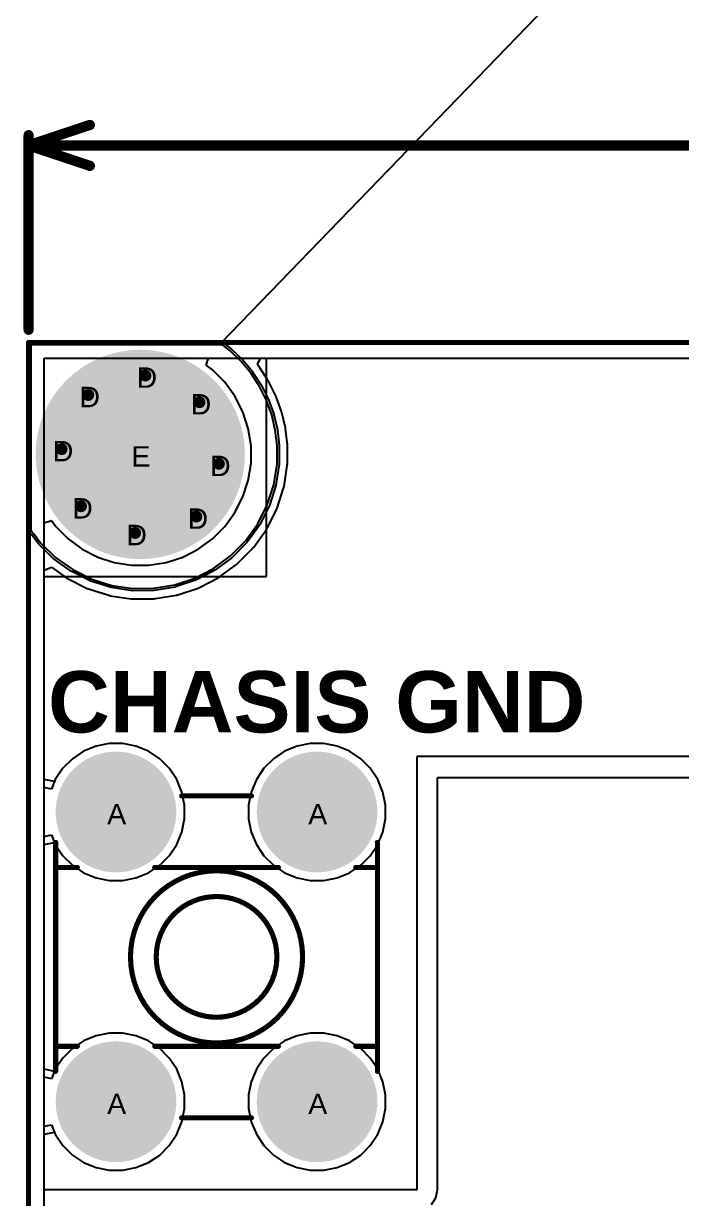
# Model space of a CAD drawing. Header units: inches. Extents: x 0 to 5032, y 0 to 5323.
# Drawn here: x -0.13 to 16.24, y 108.73 to 137.93 of the extents above; entities that cross this region are included whole.
import ezdxf

# ---------------------------------------------------------------- set-up
doc = ezdxf.new("R2010")
doc.units = ezdxf.units.IN
for name, color, linetype in [('Board Outline', 216, 'Continuous'), ('Bottom Layer', 5, 'Continuous'), ('Bottom Solder', 6, 'Continuous'), ('Drill Drawing', 1, 'Continuous'), ('Layer 1', 16, 'Continuous'), ('Layer 2', 76, 'Continuous'), ('Multi-Layer', 9, 'Continuous'), ('Pad Holes', 156, 'Continuous'), ('Top Layer', 1, 'Continuous'), ('Top Overlay', 2, 'Continuous'), ('Top Solder', 216, 'Continuous'), ('Via Holes', 16, 'Continuous')]:
    doc.layers.add(name, color=color, linetype=linetype)
doc.styles.add('Arial', font='', dxfattribs={"height": 0.2})
doc.styles.add('Arial_Bold', font='', dxfattribs={"height": 0.2})
doc.styles.get('Arial').set_extended_font_data('Arial')
doc.styles.get('Arial_Bold').set_extended_font_data('Arial', bold=True)

# ---------------------------------------------------------------- blocks, each defined once
blk = doc.blocks.new('T44001_427')
at = {"layer": 'Bottom Layer'}
h = blk.add_hatch(color=5, dxfattribs=at)
edge = h.paths.add_edge_path()
edge.add_arc((-2.5, 3.6), 1.45, 0, 360)
h = blk.add_hatch(color=5, dxfattribs=at)
edge = h.paths.add_edge_path()
edge.add_arc((2.5, 3.6), 1.45, 0, 360)
h = blk.add_hatch(color=5, dxfattribs=at)
edge = h.paths.add_edge_path()
edge.add_arc((-2.5, -3.6), 1.45, 0, 360)
h = blk.add_hatch(color=5, dxfattribs=at)
edge = h.paths.add_edge_path()
edge.add_arc((2.5, -3.6), 1.45, 0, 360)
at = {"layer": 'Bottom Solder'}
h = blk.add_hatch(color=6, dxfattribs=at)
edge = h.paths.add_edge_path()
edge.add_arc((-2.5, 3.6), 1.501, 0, 360)
h = blk.add_hatch(color=6, dxfattribs=at)
edge = h.paths.add_edge_path()
edge.add_arc((2.5, 3.6), 1.501, 0, 360)
h = blk.add_hatch(color=6, dxfattribs=at)
edge = h.paths.add_edge_path()
edge.add_arc((-2.5, -3.6), 1.501, 0, 360)
h = blk.add_hatch(color=6, dxfattribs=at)
edge = h.paths.add_edge_path()
edge.add_arc((2.5, -3.6), 1.501, 0, 360)
at = {"layer": 'Layer 1'}
h = blk.add_hatch(color=16, dxfattribs=at)
edge = h.paths.add_edge_path()
edge.add_arc((-2.5, 3.6), 1.45, 0, 360)
h = blk.add_hatch(color=16, dxfattribs=at)
edge = h.paths.add_edge_path()
edge.add_arc((2.5, 3.6), 1.45, 0, 360)
h = blk.add_hatch(color=16, dxfattribs=at)
edge = h.paths.add_edge_path()
edge.add_arc((-2.5, -3.6), 1.45, 0, 360)
h = blk.add_hatch(color=16, dxfattribs=at)
edge = h.paths.add_edge_path()
edge.add_arc((2.5, -3.6), 1.45, 0, 360)
at = {"layer": 'Layer 2'}
h = blk.add_hatch(color=76, dxfattribs=at)
edge = h.paths.add_edge_path()
edge.add_arc((-2.5, 3.6), 1.45, 0, 360)
h = blk.add_hatch(color=76, dxfattribs=at)
edge = h.paths.add_edge_path()
edge.add_arc((2.5, 3.6), 1.45, 0, 360)
h = blk.add_hatch(color=76, dxfattribs=at)
edge = h.paths.add_edge_path()
edge.add_arc((-2.5, -3.6), 1.45, 0, 360)
h = blk.add_hatch(color=76, dxfattribs=at)
edge = h.paths.add_edge_path()
edge.add_arc((2.5, -3.6), 1.45, 0, 360)
at = {"layer": 'Multi-Layer'}
h = blk.add_hatch(color=9, dxfattribs=at)
edge = h.paths.add_edge_path()
edge.add_arc((-2.5, 3.6), 1.45, 0, 360)
h = blk.add_hatch(color=9, dxfattribs=at)
edge = h.paths.add_edge_path()
edge.add_arc((2.5, 3.6), 1.45, 0, 360)
h = blk.add_hatch(color=9, dxfattribs=at)
edge = h.paths.add_edge_path()
edge.add_arc((-2.5, -3.6), 1.45, 0, 360)
h = blk.add_hatch(color=9, dxfattribs=at)
edge = h.paths.add_edge_path()
edge.add_arc((2.5, -3.6), 1.45, 0, 360)
at = {"layer": 'Pad Holes'}
h = blk.add_hatch(color=7, dxfattribs=at)
edge = h.paths.add_edge_path()
edge.add_arc((-2.5, 3.6), 0.95, 0, 360)
h = blk.add_hatch(color=7, dxfattribs=at)
edge = h.paths.add_edge_path()
edge.add_arc((2.5, 3.6), 0.95, 0, 360)
h = blk.add_hatch(color=7, dxfattribs=at)
edge = h.paths.add_edge_path()
edge.add_arc((-2.5, -3.6), 0.95, 0, 360)
h = blk.add_hatch(color=7, dxfattribs=at)
edge = h.paths.add_edge_path()
edge.add_arc((2.5, -3.6), 0.95, 0, 360)
at = {"layer": 'Top Layer'}
h = blk.add_hatch(color=1, dxfattribs=at)
edge = h.paths.add_edge_path()
edge.add_arc((-2.5, 3.6), 1.45, 0, 360)
h = blk.add_hatch(color=1, dxfattribs=at)
edge = h.paths.add_edge_path()
edge.add_arc((2.5, 3.6), 1.45, 0, 360)
h = blk.add_hatch(color=1, dxfattribs=at)
edge = h.paths.add_edge_path()
edge.add_arc((-2.5, -3.6), 1.45, 0, 360)
h = blk.add_hatch(color=1, dxfattribs=at)
edge = h.paths.add_edge_path()
edge.add_arc((2.5, -3.6), 1.45, 0, 360)
at = {"layer": 'Top Solder'}
h = blk.add_hatch(color=216, dxfattribs=at)
edge = h.paths.add_edge_path()
edge.add_arc((-2.5, 3.6), 1.501, 0, 360)
h = blk.add_hatch(color=216, dxfattribs=at)
edge = h.paths.add_edge_path()
edge.add_arc((2.5, 3.6), 1.501, 0, 360)
h = blk.add_hatch(color=216, dxfattribs=at)
edge = h.paths.add_edge_path()
edge.add_arc((-2.5, -3.6), 1.501, 0, 360)
h = blk.add_hatch(color=216, dxfattribs=at)
edge = h.paths.add_edge_path()
edge.add_arc((2.5, -3.6), 1.501, 0, 360)
at = {"layer": 'Top Overlay'}
for points in [[(-0.867, 4, 0.127, 0.127, 0), (0.867, 4, 0.127, 0.127, 0)], [(-4, -2.844, 0.127, 0.127, 0), (-4, 2.844, 0.127, 0.127, 0)], [(4, -2.844, 0.127, 0.127, 0), (4, 2.844, 0.127, 0.127, 0)], [(-4, 2.222, 0.127, 0.127, 0), (-3.461, 2.222, 0.127, 0.127, 0)], [(-1.539, 2.222, 0.127, 0.127, 0), (1.539, 2.222, 0.127, 0.127, 0)], [(3.461, 2.222, 0.127, 0.127, 0), (4, 2.222, 0.127, 0.127, 0)], [(-4, -2.223, 0.127, 0.127, 0), (-3.463, -2.223, 0.127, 0.127, 0)], [(-1.537, -2.223, 0.127, 0.127, 0), (1.537, -2.223, 0.127, 0.127, 0)], [(3.463, -2.223, 0.127, 0.127, 0), (4, -2.223, 0.127, 0.127, 0)], [(-0.867, -4, 0.127, 0.127, 0), (0.867, -4, 0.127, 0.127, 0)]]:
    blk.add_lwpolyline(points, format="xyseb", dxfattribs=at)
for points in [[(-0.899, 4, 0.0635, 0.0635, 1), (-0.835, 4, 0.0635, 0.0635, 1)], [(0.835, 4, 0.0635, 0.0635, 1), (0.899, 4, 0.0635, 0.0635, 1)], [(-4.032, 2.844, 0.0635, 0.0635, 1), (-3.968, 2.844, 0.0635, 0.0635, 1)], [(3.968, 2.844, 0.0635, 0.0635, 1), (4.032, 2.844, 0.0635, 0.0635, 1)], [(-4.032, 2.222, 0.0635, 0.0635, 1), (-3.968, 2.222, 0.0635, 0.0635, 1)], [(-3.492, 2.222, 0.0635, 0.0635, 1), (-3.429, 2.222, 0.0635, 0.0635, 1)], [(2.14, 0, 0.127, 0.127, 1), (-2.14, 0, 0.127, 0.127, 1)], [(-1.571, 2.222, 0.0635, 0.0635, 1), (-1.508, 2.222, 0.0635, 0.0635, 1)], [(1.508, 2.222, 0.0635, 0.0635, 1), (1.571, 2.222, 0.0635, 0.0635, 1)], [(3.429, 2.222, 0.0635, 0.0635, 1), (3.492, 2.222, 0.0635, 0.0635, 1)], [(3.968, 2.222, 0.0635, 0.0635, 1), (4.032, 2.222, 0.0635, 0.0635, 1)], [(1.5, 0, 0.127, 0.127, 1), (-1.5, 0, 0.127, 0.127, 1)], [(-2.172, 0, 0.0635, 0.0635, 1), (-2.108, 0, 0.0635, 0.0635, 1)], [(-1.532, 0, 0.0635, 0.0635, 1), (-1.468, 0, 0.0635, 0.0635, 1)], [(1.468, 0, 0.0635, 0.0635, 1), (1.532, 0, 0.0635, 0.0635, 1)], [(2.108, 0, 0.0635, 0.0635, 1), (2.172, 0, 0.0635, 0.0635, 1)], [(-4.032, -2.223, 0.0635, 0.0635, 1), (-3.968, -2.223, 0.0635, 0.0635, 1)], [(-3.495, -2.223, 0.0635, 0.0635, 1), (-3.431, -2.223, 0.0635, 0.0635, 1)], [(-1.569, -2.223, 0.0635, 0.0635, 1), (-1.505, -2.223, 0.0635, 0.0635, 1)], [(1.505, -2.223, 0.0635, 0.0635, 1), (1.569, -2.223, 0.0635, 0.0635, 1)], [(3.431, -2.223, 0.0635, 0.0635, 1), (3.495, -2.223, 0.0635, 0.0635, 1)], [(3.968, -2.223, 0.0635, 0.0635, 1), (4.032, -2.223, 0.0635, 0.0635, 1)], [(-4.032, -2.844, 0.0635, 0.0635, 1), (-3.968, -2.844, 0.0635, 0.0635, 1)], [(3.968, -2.844, 0.0635, 0.0635, 1), (4.032, -2.844, 0.0635, 0.0635, 1)], [(-0.899, -4, 0.0635, 0.0635, 1), (-0.835, -4, 0.0635, 0.0635, 1)], [(0.835, -4, 0.0635, 0.0635, 1), (0.899, -4, 0.0635, 0.0635, 1)]]:
    blk.add_lwpolyline(points, format="xyseb", close=True, dxfattribs=at)

msp = doc.modelspace()

# ---------------------------------------------------------------- hatches: boundary and pattern name
at = {"layer": 'Bottom Layer'}
h = msp.add_hatch(color=5, dxfattribs=at)
edge = h.paths.add_edge_path()
edge.add_arc((2.777, 127.22), 2.5, 0, 360)
h = msp.add_hatch(color=5, dxfattribs=at)
edge = h.paths.add_edge_path()
edge.add_arc((2.904, 129.18), 0.3, 0, 360)
h = msp.add_hatch(color=5, dxfattribs=at)
edge = h.paths.add_edge_path()
edge.add_arc((1.484, 128.697), 0.3, 0, 360)
h = msp.add_hatch(color=5, dxfattribs=at)
edge = h.paths.add_edge_path()
edge.add_arc((4.25, 128.518), 0.3, 0, 360)
h = msp.add_hatch(color=5, dxfattribs=at)
edge = h.paths.add_edge_path()
edge.add_arc((0.821, 127.352), 0.3, 0, 360)
h = msp.add_hatch(color=5, dxfattribs=at)
edge = h.paths.add_edge_path()
edge.add_arc((4.732, 126.986), 0.3, 0, 360)
h = msp.add_hatch(color=5, dxfattribs=at)
edge = h.paths.add_edge_path()
edge.add_arc((1.304, 125.931), 0.3, 0, 360)
h = msp.add_hatch(color=5, dxfattribs=at)
edge = h.paths.add_edge_path()
edge.add_arc((4.172, 125.676), 0.3, 0, 360)
h = msp.add_hatch(color=5, dxfattribs=at)
edge = h.paths.add_edge_path()
edge.add_arc((2.65, 125.269), 0.3, 0, 360)
at = {"layer": 'Bottom Solder'}
h = msp.add_hatch(color=6, dxfattribs=at)
edge = h.paths.add_edge_path()
edge.add_arc((2.777, 127.22), 2.602, 0, 360)
h = msp.add_hatch(color=6, dxfattribs=at)
edge = h.paths.add_edge_path()
edge.add_arc((2.904, 129.18), 0.402, 0, 360)
h = msp.add_hatch(color=6, dxfattribs=at)
edge = h.paths.add_edge_path()
edge.add_arc((1.484, 128.697), 0.402, 0, 360)
h = msp.add_hatch(color=6, dxfattribs=at)
edge = h.paths.add_edge_path()
edge.add_arc((4.25, 128.518), 0.402, 0, 360)
h = msp.add_hatch(color=6, dxfattribs=at)
edge = h.paths.add_edge_path()
edge.add_arc((0.821, 127.352), 0.402, 0, 360)
h = msp.add_hatch(color=6, dxfattribs=at)
edge = h.paths.add_edge_path()
edge.add_arc((4.732, 126.986), 0.402, 0, 360)
h = msp.add_hatch(color=6, dxfattribs=at)
edge = h.paths.add_edge_path()
edge.add_arc((1.304, 125.931), 0.402, 0, 360)
h = msp.add_hatch(color=6, dxfattribs=at)
edge = h.paths.add_edge_path()
edge.add_arc((4.172, 125.676), 0.402, 0, 360)
h = msp.add_hatch(color=6, dxfattribs=at)
edge = h.paths.add_edge_path()
edge.add_arc((2.65, 125.269), 0.402, 0, 360)
at = {"layer": 'Layer 1'}
h = msp.add_hatch(color=16, dxfattribs=at)
edge = h.paths.add_edge_path()
edge.add_arc((2.777, 127.22), 2.5, 0, 360)
h = msp.add_hatch(color=16, dxfattribs=at)
edge = h.paths.add_edge_path()
edge.add_arc((2.904, 129.18), 0.3, 0, 360)
h = msp.add_hatch(color=16, dxfattribs=at)
edge = h.paths.add_edge_path()
edge.add_arc((1.484, 128.697), 0.3, 0, 360)
h = msp.add_hatch(color=16, dxfattribs=at)
edge = h.paths.add_edge_path()
edge.add_arc((4.25, 128.518), 0.3, 0, 360)
h = msp.add_hatch(color=16, dxfattribs=at)
edge = h.paths.add_edge_path()
edge.add_arc((0.821, 127.352), 0.3, 0, 360)
h = msp.add_hatch(color=16, dxfattribs=at)
edge = h.paths.add_edge_path()
edge.add_arc((4.732, 126.986), 0.3, 0, 360)
h = msp.add_hatch(color=16, dxfattribs=at)
edge = h.paths.add_edge_path()
edge.add_arc((1.304, 125.931), 0.3, 0, 360)
h = msp.add_hatch(color=16, dxfattribs=at)
edge = h.paths.add_edge_path()
edge.add_arc((4.172, 125.676), 0.3, 0, 360)
h = msp.add_hatch(color=16, dxfattribs=at)
edge = h.paths.add_edge_path()
edge.add_arc((2.65, 125.269), 0.3, 0, 360)
at = {"layer": 'Layer 2'}
h = msp.add_hatch(color=76, dxfattribs=at)
edge = h.paths.add_edge_path()
edge.add_arc((2.777, 127.22), 2.5, 0, 360)
h = msp.add_hatch(color=76, dxfattribs=at)
edge = h.paths.add_edge_path()
edge.add_arc((2.904, 129.18), 0.3, 0, 360)
h = msp.add_hatch(color=76, dxfattribs=at)
edge = h.paths.add_edge_path()
edge.add_arc((1.484, 128.697), 0.3, 0, 360)
h = msp.add_hatch(color=76, dxfattribs=at)
edge = h.paths.add_edge_path()
edge.add_arc((4.25, 128.518), 0.3, 0, 360)
h = msp.add_hatch(color=76, dxfattribs=at)
edge = h.paths.add_edge_path()
edge.add_arc((0.821, 127.352), 0.3, 0, 360)
h = msp.add_hatch(color=76, dxfattribs=at)
edge = h.paths.add_edge_path()
edge.add_arc((4.732, 126.986), 0.3, 0, 360)
h = msp.add_hatch(color=76, dxfattribs=at)
edge = h.paths.add_edge_path()
edge.add_arc((1.304, 125.931), 0.3, 0, 360)
h = msp.add_hatch(color=76, dxfattribs=at)
edge = h.paths.add_edge_path()
edge.add_arc((4.172, 125.676), 0.3, 0, 360)
h = msp.add_hatch(color=76, dxfattribs=at)
edge = h.paths.add_edge_path()
edge.add_arc((2.65, 125.269), 0.3, 0, 360)
at = {"layer": 'Multi-Layer'}
h = msp.add_hatch(color=9, dxfattribs=at)
edge = h.paths.add_edge_path()
edge.add_arc((2.777, 127.22), 2.5, 0, 360)
at = {"layer": 'Pad Holes'}
h = msp.add_hatch(color=7, dxfattribs=at)
edge = h.paths.add_edge_path()
edge.add_arc((2.777, 127.22), 1.55, 0, 360)
at = {"layer": 'Top Layer'}
h = msp.add_hatch(color=1, dxfattribs=at)
edge = h.paths.add_edge_path()
edge.add_arc((2.777, 127.22), 2.5, 0, 360)
h = msp.add_hatch(color=1, dxfattribs=at)
edge = h.paths.add_edge_path()
edge.add_arc((2.904, 129.18), 0.3, 0, 360)
h = msp.add_hatch(color=1, dxfattribs=at)
edge = h.paths.add_edge_path()
edge.add_arc((1.484, 128.697), 0.3, 0, 360)
h = msp.add_hatch(color=1, dxfattribs=at)
edge = h.paths.add_edge_path()
edge.add_arc((4.25, 128.518), 0.3, 0, 360)
h = msp.add_hatch(color=1, dxfattribs=at)
edge = h.paths.add_edge_path()
edge.add_arc((0.821, 127.352), 0.3, 0, 360)
h = msp.add_hatch(color=1, dxfattribs=at)
edge = h.paths.add_edge_path()
edge.add_arc((4.732, 126.986), 0.3, 0, 360)
h = msp.add_hatch(color=1, dxfattribs=at)
edge = h.paths.add_edge_path()
edge.add_arc((1.304, 125.931), 0.3, 0, 360)
h = msp.add_hatch(color=1, dxfattribs=at)
edge = h.paths.add_edge_path()
edge.add_arc((4.172, 125.676), 0.3, 0, 360)
h = msp.add_hatch(color=1, dxfattribs=at)
edge = h.paths.add_edge_path()
edge.add_arc((2.65, 125.269), 0.3, 0, 360)
at = {"layer": 'Top Solder'}
h = msp.add_hatch(color=216, dxfattribs=at)
edge = h.paths.add_edge_path()
edge.add_arc((2.777, 127.22), 2.602, 0, 360)
h = msp.add_hatch(color=216, dxfattribs=at)
edge = h.paths.add_edge_path()
edge.add_arc((2.904, 129.18), 0.402, 0, 360)
h = msp.add_hatch(color=216, dxfattribs=at)
edge = h.paths.add_edge_path()
edge.add_arc((1.484, 128.697), 0.402, 0, 360)
h = msp.add_hatch(color=216, dxfattribs=at)
edge = h.paths.add_edge_path()
edge.add_arc((4.25, 128.518), 0.402, 0, 360)
h = msp.add_hatch(color=216, dxfattribs=at)
edge = h.paths.add_edge_path()
edge.add_arc((0.821, 127.352), 0.402, 0, 360)
h = msp.add_hatch(color=216, dxfattribs=at)
edge = h.paths.add_edge_path()
edge.add_arc((4.732, 126.986), 0.402, 0, 360)
h = msp.add_hatch(color=216, dxfattribs=at)
edge = h.paths.add_edge_path()
edge.add_arc((1.304, 125.931), 0.402, 0, 360)
h = msp.add_hatch(color=216, dxfattribs=at)
edge = h.paths.add_edge_path()
edge.add_arc((4.172, 125.676), 0.402, 0, 360)
h = msp.add_hatch(color=216, dxfattribs=at)
edge = h.paths.add_edge_path()
edge.add_arc((2.65, 125.269), 0.402, 0, 360)
at = {"layer": 'Via Holes'}
h = msp.add_hatch(color=7, dxfattribs=at)
edge = h.paths.add_edge_path()
edge.add_arc((2.904, 129.18), 0.15, 0, 360)
h = msp.add_hatch(color=7, dxfattribs=at)
edge = h.paths.add_edge_path()
edge.add_arc((1.484, 128.697), 0.15, 0, 360)
h = msp.add_hatch(color=7, dxfattribs=at)
edge = h.paths.add_edge_path()
edge.add_arc((4.25, 128.518), 0.15, 0, 360)
h = msp.add_hatch(color=7, dxfattribs=at)
edge = h.paths.add_edge_path()
edge.add_arc((0.821, 127.352), 0.15, 0, 360)
h = msp.add_hatch(color=7, dxfattribs=at)
edge = h.paths.add_edge_path()
edge.add_arc((4.732, 126.986), 0.15, 0, 360)
h = msp.add_hatch(color=7, dxfattribs=at)
edge = h.paths.add_edge_path()
edge.add_arc((1.304, 125.931), 0.15, 0, 360)
h = msp.add_hatch(color=7, dxfattribs=at)
edge = h.paths.add_edge_path()
edge.add_arc((4.172, 125.676), 0.15, 0, 360)
h = msp.add_hatch(color=7, dxfattribs=at)
edge = h.paths.add_edge_path()
edge.add_arc((2.65, 125.269), 0.15, 0, 360)

# ---------------------------------------------------------------- linework, layer by layer
at = {"layer": 'Board Outline'}
for points in [[(0, 134.899, 0.254, 0.254, 0), (1.524, 135.407, 0.254, 0.254, 0)], [(0, 130.318, 0.254, 0.254, 0), (0, 135.153, 0.254, 0.254, 0)], [(0, 134.899, 0.254, 0.254, 0), (1.524, 134.391, 0.254, 0.254, 0)], [(0, 134.899, 0.254, 0.254, 0), (91.57, 134.899, 0.254, 0.254, 0)], [(0, 130, 0.127, 0.127, 0), (200, 130, 0.127, 0.127, 0)], [(0, 0, 0.127, 0.127, 0), (0, 130, 0.127, 0.127, 0)]]:
    msp.add_lwpolyline(points, format="xyseb", dxfattribs=at)
for points in [[(1.461, 135.407, 0.127, 0.127, 1), (1.588, 135.407, 0.127, 0.127, 1)], [(-0.063, 135.153, 0.127, 0.127, 1), (0.064, 135.153, 0.127, 0.127, 1)], [(-0.063, 134.899, 0.127, 0.127, 1), (0.064, 134.899, 0.127, 0.127, 1)], [(-0.063, 134.899, 0.127, 0.127, 1), (0.064, 134.899, 0.127, 0.127, 1)], [(-0.063, 134.899, 0.127, 0.127, 1), (0.064, 134.899, 0.127, 0.127, 1)], [(1.461, 134.391, 0.127, 0.127, 1), (1.588, 134.391, 0.127, 0.127, 1)], [(-0.063, 130.318, 0.127, 0.127, 1), (0.064, 130.318, 0.127, 0.127, 1)], [(-0.032, 130, 0.0635, 0.0635, 1), (0.032, 130, 0.0635, 0.0635, 1)], [(-0.032, 130, 0.0635, 0.0635, 1), (0.032, 130, 0.0635, 0.0635, 1)]]:
    msp.add_lwpolyline(points, format="xyseb", close=True, dxfattribs=at)
at = {"layer": 'Bottom Layer'}
for p, q in [((4.416, 129.434), (4.474, 129.612)), ((4.571, 129.321), (4.416, 129.434)), ((4.474, 129.612), (122.778, 129.612)), ((4.878, 129.014), (4.571, 129.321)), ((5.132, 128.664), (4.878, 129.014)), ((5.329, 128.278), (5.132, 128.664)), ((5.463, 127.865), (5.329, 128.278)), ((5.531, 127.437), (5.463, 127.865)), ((5.531, 127.004), (5.531, 127.437)), ((5.463, 126.575), (5.531, 127.004)), ((5.329, 126.163), (5.463, 126.575)), ((5.132, 125.777), (5.329, 126.163)), ((0.388, 125.52), (0.566, 125.578)), ((0.566, 125.578), (0.676, 125.426)), ((4.878, 125.426), (5.132, 125.777)), ((0.388, 118.941), (0.388, 125.52)), ((0.676, 125.426), (0.983, 125.12)), ((4.571, 125.12), (4.878, 125.426)), ((0.983, 125.12), (1.334, 124.865)), ((4.22, 124.865), (4.571, 125.12)), ((1.334, 124.865), (1.72, 124.668)), ((3.834, 124.668), (4.22, 124.865)), ((1.72, 124.668), (2.132, 124.534)), ((2.132, 124.534), (2.56, 124.466)), ((2.56, 124.466), (2.994, 124.466)), ((2.994, 124.466), (3.422, 124.534)), ((3.422, 124.534), (3.834, 124.668)), ((2.006, 120.038), (1.677, 119.973)), ((2.342, 120.038), (2.006, 120.038)), ((2.671, 119.973), (2.342, 120.038)), ((7.006, 120.038), (6.677, 119.973)), ((7.342, 120.038), (7.006, 120.038)), ((7.671, 119.973), (7.342, 120.038)), ((1.367, 119.844), (1.088, 119.658)), ((1.677, 119.973), (1.367, 119.844)), ((2.981, 119.844), (2.671, 119.973)), ((3.26, 119.658), (2.981, 119.844)), ((6.367, 119.844), (6.088, 119.658)), ((6.677, 119.973), (6.367, 119.844)), ((7.981, 119.844), (7.671, 119.973)), ((8.26, 119.658), (7.981, 119.844)), ((1.088, 119.658), (0.85, 119.42)), ((3.498, 119.42), (3.26, 119.658)), ((6.088, 119.658), (5.85, 119.42)), ((8.498, 119.42), (8.26, 119.658)), ((0.664, 119.141), (0.566, 118.905)), ((0.85, 119.42), (0.664, 119.141)), ((3.684, 119.141), (3.498, 119.42)), ((3.813, 118.831), (3.684, 119.141)), ((5.664, 119.141), (5.536, 118.831)), ((5.85, 119.42), (5.664, 119.141)), ((8.684, 119.141), (8.498, 119.42)), ((8.813, 118.831), (8.684, 119.141)), ((0.566, 118.905), (0.388, 118.941)), ((3.878, 118.502), (3.813, 118.831)), ((5.536, 118.831), (5.47, 118.502)), ((8.878, 118.502), (8.813, 118.831)), ((3.878, 118.166), (3.878, 118.502)), ((5.47, 118.502), (5.47, 118.166)), ((8.878, 118.166), (8.878, 118.502)), ((3.813, 117.837), (3.878, 118.166)), ((5.47, 118.166), (5.536, 117.837)), ((8.813, 117.837), (8.878, 118.166)), ((0.388, 117.727), (0.566, 117.763)), ((0.388, 111.741), (0.388, 117.727)), ((0.566, 117.763), (0.664, 117.527)), ((3.684, 117.527), (3.813, 117.837)), ((5.536, 117.837), (5.664, 117.527)), ((8.684, 117.527), (8.813, 117.837)), ((0.664, 117.527), (0.85, 117.248)), ((3.498, 117.248), (3.684, 117.527)), ((5.664, 117.527), (5.85, 117.248)), ((8.498, 117.248), (8.684, 117.527)), ((0.85, 117.248), (1.088, 117.01)), ((3.26, 117.01), (3.498, 117.248)), ((5.85, 117.248), (6.088, 117.01)), ((8.26, 117.01), (8.498, 117.248)), ((1.088, 117.01), (1.367, 116.824)), ((1.367, 116.824), (1.677, 116.696)), ((2.671, 116.696), (2.981, 116.824)), ((2.981, 116.824), (3.26, 117.01)), ((6.088, 117.01), (6.367, 116.824)), ((6.367, 116.824), (6.677, 116.696)), ((7.671, 116.696), (7.981, 116.824)), ((7.981, 116.824), (8.26, 117.01)), ((1.677, 116.696), (2.006, 116.63)), ((2.006, 116.63), (2.342, 116.63)), ((2.342, 116.63), (2.671, 116.696)), ((6.677, 116.696), (7.006, 116.63)), ((7.006, 116.63), (7.342, 116.63)), ((7.342, 116.63), (7.671, 116.696)), ((1.677, 112.773), (1.367, 112.644)), ((2.006, 112.838), (1.677, 112.773)), ((2.342, 112.838), (2.006, 112.838)), ((2.671, 112.773), (2.342, 112.838)), ((2.981, 112.644), (2.671, 112.773)), ((6.677, 112.773), (6.367, 112.644)), ((7.006, 112.838), (6.677, 112.773)), ((7.342, 112.838), (7.006, 112.838)), ((7.671, 112.773), (7.342, 112.838)), ((7.981, 112.644), (7.671, 112.773)), ((1.088, 112.458), (0.85, 112.22)), ((1.367, 112.644), (1.088, 112.458)), ((3.26, 112.458), (2.981, 112.644)), ((3.498, 112.22), (3.26, 112.458)), ((6.088, 112.458), (5.85, 112.22)), ((6.367, 112.644), (6.088, 112.458)), ((8.26, 112.458), (7.981, 112.644)), ((8.498, 112.22), (8.26, 112.458)), ((0.85, 112.22), (0.664, 111.941)), ((3.684, 111.941), (3.498, 112.22)), ((5.85, 112.22), (5.664, 111.941)), ((8.684, 111.941), (8.498, 112.22)), ((0.664, 111.941), (0.566, 111.705)), ((3.813, 111.631), (3.684, 111.941)), ((5.664, 111.941), (5.536, 111.631)), ((8.813, 111.631), (8.684, 111.941)), ((0.566, 111.705), (0.388, 111.741)), ((3.878, 111.302), (3.813, 111.631)), ((5.536, 111.631), (5.47, 111.302)), ((8.878, 111.302), (8.813, 111.631)), ((3.878, 110.966), (3.878, 111.302)), ((5.47, 111.302), (5.47, 110.966)), ((8.878, 110.966), (8.878, 111.302)), ((3.813, 110.637), (3.878, 110.966)), ((5.47, 110.966), (5.536, 110.637)), ((8.813, 110.637), (8.878, 110.966)), ((0.388, 110.527), (0.566, 110.563)), ((0.388, 83.218), (0.388, 110.527)), ((0.566, 110.563), (0.664, 110.327)), ((3.684, 110.327), (3.813, 110.637)), ((5.536, 110.637), (5.664, 110.327)), ((8.684, 110.327), (8.813, 110.637)), ((0.664, 110.327), (0.85, 110.048)), ((3.498, 110.048), (3.684, 110.327)), ((5.664, 110.327), (5.85, 110.048)), ((8.498, 110.048), (8.684, 110.327)), ((0.85, 110.048), (1.088, 109.81)), ((1.088, 109.81), (1.367, 109.624)), ((2.981, 109.624), (3.26, 109.81)), ((3.26, 109.81), (3.498, 110.048)), ((5.85, 110.048), (6.088, 109.81)), ((6.088, 109.81), (6.367, 109.624)), ((7.981, 109.624), (8.26, 109.81)), ((8.26, 109.81), (8.498, 110.048)), ((1.367, 109.624), (1.677, 109.496)), ((1.677, 109.496), (2.006, 109.43)), ((2.342, 109.43), (2.671, 109.496)), ((2.671, 109.496), (2.981, 109.624)), ((6.367, 109.624), (6.677, 109.496)), ((6.677, 109.496), (7.006, 109.43)), ((7.342, 109.43), (7.671, 109.496)), ((7.671, 109.496), (7.981, 109.624)), ((2.006, 109.43), (2.342, 109.43)), ((7.006, 109.43), (7.342, 109.43))]:
    msp.add_line(p, q, dxfattribs=at)
at = {"layer": 'Layer 1'}
for p, q in [((0.388, 108.943), (0.388, 129.612)), ((0.388, 129.612), (199.612, 129.612)), ((80.273, 119.713), (9.652, 119.713)), ((9.652, 119.713), (9.652, 108.943)), ((10.17, 108.943), (10.17, 119.195)), ((10.17, 119.195), (80.273, 119.195)), ((9.652, 108.943), (0.388, 108.943)), ((10.131, 108.745), (10.17, 108.943)), ((10.018, 108.577), (10.131, 108.745))]:
    msp.add_line(p, q, dxfattribs=at)
at = {"layer": 'Layer 2'}
for p, q in [((5.913, 124.192), (5.913, 129.612)), ((5.913, 129.612), (122.778, 129.612)), ((0.388, 119.14), (0.388, 124.19)), ((0.388, 124.19), (5.912, 124.19)), ((5.912, 124.19), (5.913, 124.192)), ((2.006, 120.038), (1.677, 119.973)), ((2.342, 120.038), (2.006, 120.038)), ((2.671, 119.973), (2.342, 120.038)), ((7.006, 120.038), (6.677, 119.973)), ((7.342, 120.038), (7.006, 120.038)), ((7.671, 119.973), (7.342, 120.038)), ((1.367, 119.844), (1.088, 119.658)), ((1.677, 119.973), (1.367, 119.844)), ((2.981, 119.844), (2.671, 119.973)), ((3.26, 119.658), (2.981, 119.844)), ((6.367, 119.844), (6.088, 119.658)), ((6.677, 119.973), (6.367, 119.844)), ((7.981, 119.844), (7.671, 119.973)), ((8.26, 119.658), (7.981, 119.844)), ((1.088, 119.658), (0.85, 119.42)), ((3.498, 119.42), (3.26, 119.658)), ((6.088, 119.658), (5.85, 119.42)), ((8.498, 119.42), (8.26, 119.658)), ((0.642, 119.089), (0.388, 119.14)), ((0.664, 119.141), (0.642, 119.089)), ((0.85, 119.42), (0.664, 119.141)), ((3.684, 119.141), (3.498, 119.42)), ((3.813, 118.831), (3.684, 119.141)), ((5.664, 119.141), (5.536, 118.831)), ((5.85, 119.42), (5.664, 119.141)), ((8.684, 119.141), (8.498, 119.42)), ((8.813, 118.831), (8.684, 119.141)), ((3.878, 118.502), (3.813, 118.831)), ((5.536, 118.831), (5.47, 118.502)), ((8.878, 118.502), (8.813, 118.831)), ((3.878, 118.166), (3.878, 118.502)), ((5.47, 118.502), (5.47, 118.166)), ((8.878, 118.166), (8.878, 118.502)), ((3.813, 117.837), (3.878, 118.166)), ((5.47, 118.166), (5.536, 117.837)), ((8.813, 117.837), (8.878, 118.166)), ((3.684, 117.527), (3.813, 117.837)), ((5.536, 117.837), (5.664, 117.527)), ((8.684, 117.527), (8.813, 117.837)), ((0.388, 117.528), (0.642, 117.579)), ((0.388, 111.94), (0.388, 117.528)), ((0.642, 117.579), (0.664, 117.527)), ((0.664, 117.527), (0.85, 117.248)), ((3.498, 117.248), (3.684, 117.527)), ((5.664, 117.527), (5.85, 117.248)), ((8.498, 117.248), (8.684, 117.527)), ((0.85, 117.248), (1.088, 117.01)), ((3.26, 117.01), (3.498, 117.248)), ((5.85, 117.248), (6.088, 117.01)), ((8.26, 117.01), (8.498, 117.248)), ((1.088, 117.01), (1.367, 116.824)), ((1.367, 116.824), (1.677, 116.696)), ((2.671, 116.696), (2.981, 116.824)), ((2.981, 116.824), (3.26, 117.01)), ((6.088, 117.01), (6.367, 116.824)), ((6.367, 116.824), (6.677, 116.696)), ((7.671, 116.696), (7.981, 116.824)), ((7.981, 116.824), (8.26, 117.01)), ((1.677, 116.696), (2.006, 116.63)), ((2.006, 116.63), (2.342, 116.63)), ((2.342, 116.63), (2.671, 116.696)), ((6.677, 116.696), (7.006, 116.63)), ((7.006, 116.63), (7.342, 116.63)), ((7.342, 116.63), (7.671, 116.696)), ((1.677, 112.773), (1.367, 112.644)), ((2.006, 112.838), (1.677, 112.773)), ((2.342, 112.838), (2.006, 112.838)), ((2.671, 112.773), (2.342, 112.838)), ((2.981, 112.644), (2.671, 112.773)), ((6.677, 112.773), (6.367, 112.644)), ((7.006, 112.838), (6.677, 112.773)), ((7.342, 112.838), (7.006, 112.838)), ((7.671, 112.773), (7.342, 112.838)), ((7.981, 112.644), (7.671, 112.773)), ((1.088, 112.458), (0.85, 112.22)), ((1.367, 112.644), (1.088, 112.458)), ((3.26, 112.458), (2.981, 112.644)), ((3.498, 112.22), (3.26, 112.458)), ((6.088, 112.458), (5.85, 112.22)), ((6.367, 112.644), (6.088, 112.458)), ((8.26, 112.458), (7.981, 112.644)), ((8.498, 112.22), (8.26, 112.458)), ((0.85, 112.22), (0.664, 111.941)), ((3.684, 111.941), (3.498, 112.22)), ((5.85, 112.22), (5.664, 111.941)), ((8.684, 111.941), (8.498, 112.22)), ((0.642, 111.889), (0.388, 111.94)), ((0.664, 111.941), (0.642, 111.889)), ((3.813, 111.631), (3.684, 111.941)), ((5.664, 111.941), (5.536, 111.631)), ((8.813, 111.631), (8.684, 111.941)), ((3.878, 111.302), (3.813, 111.631)), ((5.536, 111.631), (5.47, 111.302)), ((8.878, 111.302), (8.813, 111.631)), ((3.878, 110.966), (3.878, 111.302)), ((5.47, 111.302), (5.47, 110.966)), ((8.878, 110.966), (8.878, 111.302)), ((3.813, 110.637), (3.878, 110.966)), ((5.47, 110.966), (5.536, 110.637)), ((8.813, 110.637), (8.878, 110.966)), ((0.388, 110.328), (0.642, 110.379)), ((0.642, 110.379), (0.664, 110.327)), ((3.684, 110.327), (3.813, 110.637)), ((5.536, 110.637), (5.664, 110.327)), ((8.684, 110.327), (8.813, 110.637)), ((0.388, 108.11), (0.388, 110.328)), ((0.664, 110.327), (0.85, 110.048)), ((3.498, 110.048), (3.684, 110.327)), ((5.664, 110.327), (5.85, 110.048)), ((8.498, 110.048), (8.684, 110.327)), ((0.85, 110.048), (1.088, 109.81)), ((1.088, 109.81), (1.367, 109.624)), ((2.981, 109.624), (3.26, 109.81)), ((3.26, 109.81), (3.498, 110.048)), ((5.85, 110.048), (6.088, 109.81)), ((6.088, 109.81), (6.367, 109.624)), ((7.981, 109.624), (8.26, 109.81)), ((8.26, 109.81), (8.498, 110.048)), ((1.367, 109.624), (1.677, 109.496)), ((1.677, 109.496), (2.006, 109.43)), ((2.342, 109.43), (2.671, 109.496)), ((2.671, 109.496), (2.981, 109.624)), ((6.367, 109.624), (6.677, 109.496)), ((6.677, 109.496), (7.006, 109.43)), ((7.342, 109.43), (7.671, 109.496)), ((7.671, 109.496), (7.981, 109.624)), ((2.006, 109.43), (2.342, 109.43)), ((7.006, 109.43), (7.342, 109.43))]:
    msp.add_line(p, q, dxfattribs=at)
at = {"layer": 'Top Layer'}
for p, q in [((0.055, 129.943), (0.055, 128.677)), ((4.776, 129.943), (0.055, 129.943)), ((4.787, 129.943), (4.776, 129.943)), ((4.776, 129.943), (4.776, 129.943)), ((4.807, 129.939), (4.787, 129.943)), ((4.827, 129.933), (4.807, 129.939)), ((4.845, 129.923), (4.827, 129.933)), ((4.854, 129.917), (4.845, 129.923)), ((5.007, 129.8), (4.854, 129.917)), ((5.286, 129.532), (5.007, 129.8)), ((5.533, 129.234), (5.286, 129.532)), ((5.69, 129.451), (5.765, 129.612)), ((5.732, 129.399), (5.69, 129.451)), ((5.739, 129.386), (5.732, 129.399)), ((5.75, 129.375), (5.739, 129.386)), ((5.96, 129.051), (5.75, 129.375)), ((5.765, 129.612), (122.77, 129.612)), ((5.743, 128.91), (5.533, 129.234)), ((5.915, 128.563), (5.743, 128.91)), ((5.966, 129.037), (5.96, 129.051)), ((5.975, 129.025), (5.966, 129.037)), ((6.147, 128.678), (5.975, 129.025)), ((0.055, 128.677), (0.055, 125.37)), ((6.046, 128.2), (5.915, 128.563)), ((6.151, 128.664), (6.147, 128.678)), ((6.159, 128.651), (6.151, 128.664)), ((6.289, 128.287), (6.159, 128.651)), ((6.134, 127.823), (6.046, 128.2)), ((6.292, 128.272), (6.289, 128.287)), ((6.298, 128.259), (6.292, 128.272)), ((6.386, 127.882), (6.298, 128.259)), ((6.178, 127.439), (6.134, 127.823)), ((6.387, 127.867), (6.386, 127.882)), ((6.391, 127.853), (6.387, 127.867)), ((6.436, 127.469), (6.391, 127.853)), ((6.178, 127.246), (6.178, 127.439)), ((6.434, 127.454), (6.436, 127.469)), ((6.437, 127.439), (6.434, 127.454)), ((6.437, 127.246), (6.437, 127.439)), ((6.178, 126.983), (6.178, 127.246)), ((6.437, 126.983), (6.437, 127.246)), ((6.097, 126.464), (6.178, 126.983)), ((6.353, 126.424), (6.434, 126.943)), ((6.433, 126.963), (6.437, 126.983)), ((6.434, 126.943), (6.433, 126.963)), ((5.935, 125.965), (6.097, 126.464)), ((6.182, 125.885), (6.343, 126.385)), ((6.343, 126.385), (6.345, 126.405)), ((6.345, 126.405), (6.353, 126.424)), ((5.698, 125.496), (5.935, 125.965)), ((5.929, 125.379), (6.166, 125.848)), ((6.166, 125.848), (6.172, 125.867)), ((6.172, 125.867), (6.182, 125.885)), ((0.055, 125.37), (0.055, 125.352)), ((0.055, 125.352), (0.064, 125.318)), ((0.064, 125.318), (0.083, 125.288)), ((0.083, 125.288), (0.109, 125.264)), ((0.109, 125.264), (0.125, 125.256)), ((5.391, 125.07), (5.698, 125.496)), ((5.601, 124.919), (5.908, 125.345)), ((5.908, 125.345), (5.916, 125.363)), ((5.916, 125.363), (5.929, 125.379)), ((0.125, 125.256), (0.126, 125.254)), ((0.126, 125.254), (0.129, 125.249)), ((0.129, 125.249), (0.132, 125.244)), ((0.132, 125.244), (0.135, 125.239)), ((0.135, 125.239), (0.137, 125.237)), ((0.137, 125.237), (0.137, 125.237)), ((0.137, 125.237), (0.294, 125.027)), ((0.294, 125.027), (0.67, 124.66)), ((5.021, 124.697), (5.391, 125.07)), ((4.598, 124.386), (5.021, 124.697)), ((5.205, 124.515), (5.575, 124.888)), ((5.575, 124.888), (5.586, 124.905)), ((5.586, 124.905), (5.601, 124.919)), ((0.427, 124.364), (0.566, 124.416)), ((0.566, 124.416), (0.949, 124.145)), ((0.67, 124.66), (1.098, 124.357)), ((4.131, 124.145), (4.598, 124.386)), ((4.751, 124.178), (5.174, 124.488)), ((5.174, 124.488), (5.188, 124.503)), ((5.188, 124.503), (5.205, 124.515)), ((0.388, 124.329), (0.427, 124.364)), ((0.388, 118.941), (0.388, 124.329)), ((0.949, 124.145), (0.967, 124.137)), ((0.967, 124.137), (0.983, 124.125)), ((0.983, 124.125), (1.454, 123.891)), ((1.098, 124.357), (1.569, 124.123)), ((1.569, 124.123), (2.07, 123.966)), ((3.633, 123.979), (4.131, 124.145)), ((4.25, 123.915), (4.717, 124.156)), ((4.717, 124.156), (4.732, 124.169)), ((4.732, 124.169), (4.751, 124.178)), ((1.454, 123.891), (1.474, 123.886)), ((1.474, 123.886), (1.491, 123.876)), ((1.491, 123.876), (1.992, 123.719)), ((2.07, 123.966), (2.589, 123.889)), ((2.589, 123.889), (3.115, 123.893)), ((3.115, 123.893), (3.633, 123.979)), ((3.714, 123.734), (4.213, 123.899)), ((4.213, 123.899), (4.231, 123.909)), ((4.231, 123.909), (4.25, 123.915)), ((1.992, 123.719), (2.013, 123.717)), ((2.013, 123.717), (2.032, 123.71)), ((2.032, 123.71), (2.551, 123.633)), ((2.551, 123.633), (2.572, 123.634)), ((2.572, 123.634), (2.592, 123.63)), ((2.592, 123.63), (3.117, 123.634)), ((3.117, 123.634), (3.137, 123.638)), ((3.137, 123.638), (3.157, 123.638)), ((3.157, 123.638), (3.675, 123.724)), ((3.675, 123.724), (3.694, 123.731)), ((3.694, 123.731), (3.714, 123.734)), ((2.006, 120.038), (1.677, 119.973)), ((2.342, 120.038), (2.006, 120.038)), ((2.671, 119.973), (2.342, 120.038)), ((7.006, 120.038), (6.677, 119.973)), ((7.342, 120.038), (7.006, 120.038)), ((7.671, 119.973), (7.342, 120.038)), ((1.367, 119.844), (1.088, 119.658)), ((1.677, 119.973), (1.367, 119.844)), ((2.981, 119.844), (2.671, 119.973)), ((3.26, 119.658), (2.981, 119.844)), ((6.367, 119.844), (6.088, 119.658)), ((6.677, 119.973), (6.367, 119.844)), ((7.981, 119.844), (7.671, 119.973)), ((8.26, 119.658), (7.981, 119.844)), ((1.088, 119.658), (0.85, 119.42)), ((3.498, 119.42), (3.26, 119.658)), ((6.088, 119.658), (5.85, 119.42)), ((8.498, 119.42), (8.26, 119.658)), ((0.664, 119.141), (0.566, 118.905)), ((0.85, 119.42), (0.664, 119.141)), ((3.684, 119.141), (3.498, 119.42)), ((3.813, 118.831), (3.684, 119.141)), ((5.664, 119.141), (5.536, 118.831)), ((5.85, 119.42), (5.664, 119.141)), ((8.684, 119.141), (8.498, 119.42)), ((8.813, 118.831), (8.684, 119.141)), ((0.566, 118.905), (0.388, 118.941)), ((3.878, 118.502), (3.813, 118.831)), ((5.536, 118.831), (5.47, 118.502)), ((8.878, 118.502), (8.813, 118.831)), ((3.878, 118.166), (3.878, 118.502)), ((5.47, 118.502), (5.47, 118.166)), ((8.878, 118.166), (8.878, 118.502)), ((3.813, 117.837), (3.878, 118.166)), ((5.47, 118.166), (5.536, 117.837)), ((8.813, 117.837), (8.878, 118.166)), ((0.388, 117.727), (0.566, 117.763)), ((0.388, 111.741), (0.388, 117.727)), ((0.566, 117.763), (0.664, 117.527)), ((3.684, 117.527), (3.813, 117.837)), ((5.536, 117.837), (5.664, 117.527)), ((8.684, 117.527), (8.813, 117.837)), ((0.664, 117.527), (0.85, 117.248)), ((3.498, 117.248), (3.684, 117.527)), ((5.664, 117.527), (5.85, 117.248)), ((8.498, 117.248), (8.684, 117.527)), ((0.85, 117.248), (1.088, 117.01)), ((3.26, 117.01), (3.498, 117.248)), ((5.85, 117.248), (6.088, 117.01)), ((8.26, 117.01), (8.498, 117.248)), ((1.088, 117.01), (1.367, 116.824)), ((1.367, 116.824), (1.677, 116.696)), ((2.671, 116.696), (2.981, 116.824)), ((2.981, 116.824), (3.26, 117.01)), ((6.088, 117.01), (6.367, 116.824)), ((6.367, 116.824), (6.677, 116.696)), ((7.671, 116.696), (7.981, 116.824)), ((7.981, 116.824), (8.26, 117.01)), ((1.677, 116.696), (2.006, 116.63)), ((2.006, 116.63), (2.342, 116.63)), ((2.342, 116.63), (2.671, 116.696)), ((6.677, 116.696), (7.006, 116.63)), ((7.006, 116.63), (7.342, 116.63)), ((7.342, 116.63), (7.671, 116.696)), ((1.677, 112.773), (1.367, 112.644)), ((2.006, 112.838), (1.677, 112.773)), ((2.342, 112.838), (2.006, 112.838)), ((2.671, 112.773), (2.342, 112.838)), ((2.981, 112.644), (2.671, 112.773)), ((6.677, 112.773), (6.367, 112.644)), ((7.006, 112.838), (6.677, 112.773)), ((7.342, 112.838), (7.006, 112.838)), ((7.671, 112.773), (7.342, 112.838)), ((7.981, 112.644), (7.671, 112.773)), ((1.088, 112.458), (0.85, 112.22)), ((1.367, 112.644), (1.088, 112.458)), ((3.26, 112.458), (2.981, 112.644)), ((3.498, 112.22), (3.26, 112.458)), ((6.088, 112.458), (5.85, 112.22)), ((6.367, 112.644), (6.088, 112.458)), ((8.26, 112.458), (7.981, 112.644)), ((8.498, 112.22), (8.26, 112.458)), ((0.85, 112.22), (0.664, 111.941)), ((3.684, 111.941), (3.498, 112.22)), ((5.85, 112.22), (5.664, 111.941)), ((8.684, 111.941), (8.498, 112.22)), ((0.664, 111.941), (0.566, 111.705)), ((3.813, 111.631), (3.684, 111.941)), ((5.664, 111.941), (5.536, 111.631)), ((8.813, 111.631), (8.684, 111.941)), ((0.566, 111.705), (0.388, 111.741)), ((3.878, 111.302), (3.813, 111.631)), ((5.536, 111.631), (5.47, 111.302)), ((8.878, 111.302), (8.813, 111.631)), ((3.878, 110.966), (3.878, 111.302)), ((5.47, 111.302), (5.47, 110.966)), ((8.878, 110.966), (8.878, 111.302)), ((3.813, 110.637), (3.878, 110.966)), ((5.47, 110.966), (5.536, 110.637)), ((8.813, 110.637), (8.878, 110.966)), ((0.388, 110.527), (0.566, 110.563)), ((0.388, 83.218), (0.388, 110.527)), ((0.566, 110.563), (0.664, 110.327)), ((3.684, 110.327), (3.813, 110.637)), ((5.536, 110.637), (5.664, 110.327)), ((8.684, 110.327), (8.813, 110.637)), ((0.664, 110.327), (0.85, 110.048)), ((3.498, 110.048), (3.684, 110.327)), ((5.664, 110.327), (5.85, 110.048)), ((8.498, 110.048), (8.684, 110.327)), ((0.85, 110.048), (1.088, 109.81)), ((1.088, 109.81), (1.367, 109.624)), ((2.981, 109.624), (3.26, 109.81)), ((3.26, 109.81), (3.498, 110.048)), ((5.85, 110.048), (6.088, 109.81)), ((6.088, 109.81), (6.367, 109.624)), ((7.981, 109.624), (8.26, 109.81)), ((8.26, 109.81), (8.498, 110.048)), ((1.367, 109.624), (1.677, 109.496)), ((1.677, 109.496), (2.006, 109.43)), ((2.342, 109.43), (2.671, 109.496)), ((2.671, 109.496), (2.981, 109.624)), ((6.367, 109.624), (6.677, 109.496)), ((6.677, 109.496), (7.006, 109.43)), ((7.342, 109.43), (7.671, 109.496)), ((7.671, 109.496), (7.981, 109.624)), ((2.006, 109.43), (2.342, 109.43)), ((7.006, 109.43), (7.342, 109.43))]:
    msp.add_line(p, q, dxfattribs=at)
at = {"layer": 'Top Solder'}
for p, q in [((4.791, 129.996), (5032.339, 5323.237)), ((0, 129.943), (0.016, 129.982)), ((0, 128.677), (0, 129.943)), ((0.016, 129.982), (0.055, 129.998)), ((0.055, 129.998), (4.776, 129.998)), ((4.776, 129.998), (4.776, 129.998)), ((4.776, 129.998), (4.787, 129.998)), ((4.787, 129.998), (4.791, 129.996)), ((4.791, 129.996), (4.796, 129.997)), ((4.796, 129.997), (4.816, 129.994)), ((4.816, 129.994), (4.82, 129.991)), ((4.82, 129.991), (4.825, 129.991)), ((4.825, 129.991), (4.845, 129.985)), ((4.845, 129.985), (4.848, 129.982)), ((4.848, 129.982), (4.853, 129.981)), ((4.853, 129.981), (4.871, 129.972)), ((4.871, 129.972), (4.874, 129.968)), ((4.874, 129.968), (4.879, 129.967)), ((4.879, 129.967), (4.887, 129.96)), ((4.887, 129.96), (4.887, 129.96)), ((4.887, 129.96), (5.041, 129.844)), ((5.041, 129.844), (5.042, 129.841)), ((5.042, 129.841), (5.046, 129.839)), ((5.046, 129.839), (5.324, 129.572)), ((5.324, 129.572), (5.326, 129.569)), ((5.326, 129.569), (5.329, 129.567)), ((5.329, 129.567), (5.575, 129.269)), ((5.575, 129.269), (5.576, 129.266)), ((5.576, 129.266), (5.579, 129.264)), ((5.579, 129.264), (5.789, 128.94)), ((5.789, 128.94), (5.79, 128.936)), ((5.79, 128.936), (5.792, 128.934)), ((5.792, 128.934), (5.964, 128.588)), ((0, 125.37), (0, 128.677)), ((5.964, 128.588), (5.964, 128.584)), ((5.964, 128.584), (5.967, 128.582)), ((5.967, 128.582), (6.098, 128.218)), ((6.098, 128.218), (6.097, 128.215)), ((6.097, 128.215), (6.099, 128.212)), ((6.099, 128.212), (6.188, 127.836)), ((6.188, 127.836), (6.187, 127.832)), ((6.187, 127.832), (6.189, 127.829)), ((6.189, 127.829), (6.233, 127.445)), ((6.233, 127.445), (6.232, 127.442)), ((6.232, 127.442), (6.233, 127.439)), ((6.233, 127.439), (6.233, 127.246)), ((6.233, 127.246), (6.233, 126.983)), ((6.233, 126.975), (6.151, 126.456)), ((6.233, 126.983), (6.232, 126.979)), ((6.232, 126.979), (6.233, 126.975)), ((6.149, 126.447), (5.988, 125.948)), ((6.151, 126.456), (6.149, 126.452)), ((6.149, 126.452), (6.149, 126.447)), ((5.984, 125.94), (5.747, 125.471)), ((5.985, 125.944), (5.984, 125.94)), ((5.988, 125.948), (5.985, 125.944)), ((0, 125.352), (0, 125.37)), ((0, 125.37), (0, 125.37)), ((0.003, 125.345), (0, 125.352)), ((0.002, 125.337), (0.003, 125.345)), ((0.011, 125.303), (0.002, 125.337)), ((0.016, 125.297), (0.011, 125.303)), ((0.017, 125.289), (0.016, 125.297)), ((0.036, 125.259), (0.017, 125.289)), ((5.743, 125.464), (5.435, 125.038)), ((5.744, 125.468), (5.743, 125.464)), ((5.747, 125.471), (5.744, 125.468)), ((0.042, 125.255), (0.036, 125.259)), ((0.046, 125.248), (0.042, 125.255)), ((0.072, 125.224), (0.046, 125.248)), ((0.079, 125.221), (0.072, 125.224)), ((0.084, 125.215), (0.079, 125.221)), ((0.086, 125.214), (0.084, 125.215)), ((0.086, 125.213), (0.086, 125.214)), ((0.089, 125.208), (0.086, 125.213)), ((0.091, 125.208), (0.089, 125.208)), ((0.091, 125.206), (0.091, 125.208)), ((0.093, 125.204), (0.091, 125.206)), ((0.25, 124.994), (0.093, 125.204)), ((0.093, 125.204), (0.093, 125.204)), ((0.254, 124.992), (0.25, 124.994)), ((0.255, 124.988), (0.254, 124.992)), ((0.631, 124.621), (0.255, 124.988)), ((5.43, 125.031), (5.06, 124.658)), ((5.432, 125.036), (5.43, 125.031)), ((5.435, 125.038), (5.432, 125.036)), ((0.636, 124.619), (0.631, 124.621)), ((0.638, 124.615), (0.636, 124.619)), ((1.067, 124.312), (0.638, 124.615)), ((5.054, 124.653), (4.63, 124.342)), ((5.056, 124.657), (5.054, 124.653)), ((5.06, 124.658), (5.056, 124.657)), ((1.071, 124.311), (1.067, 124.312)), ((1.074, 124.307), (1.071, 124.311)), ((1.544, 124.074), (1.074, 124.307)), ((4.152, 124.096), (4.148, 124.093)), ((4.156, 124.096), (4.152, 124.096)), ((4.623, 124.337), (4.156, 124.096)), ((4.626, 124.341), (4.623, 124.337)), ((4.63, 124.342), (4.626, 124.341)), ((1.549, 124.074), (1.544, 124.074)), ((1.552, 124.071), (1.549, 124.074)), ((2.054, 123.914), (1.552, 124.071)), ((2.058, 123.914), (2.054, 123.914)), ((2.062, 123.912), (2.058, 123.914)), ((2.581, 123.834), (2.062, 123.912)), ((2.586, 123.836), (2.581, 123.834)), ((2.59, 123.834), (2.586, 123.836)), ((3.115, 123.838), (2.59, 123.834)), ((3.119, 123.84), (3.115, 123.838)), ((3.124, 123.839), (3.119, 123.84)), ((3.642, 123.925), (3.124, 123.839)), ((3.646, 123.928), (3.642, 123.925)), ((3.65, 123.927), (3.646, 123.928)), ((4.148, 124.093), (3.65, 123.927))]:
    msp.add_line(p, q, dxfattribs=at)

# ---------------------------------------------------------------- block references
msp.add_blockref('T44001_427', (4.674, 114.734))

# ---------------------------------------------------------------- texts
at = {"layer": 'Drill Drawing', "style": 'Arial'}
for s, p in [('D', (2.684, 128.876)), ('D', (1.264, 128.393)), ('D', (4.03, 128.213)), ('D', (0.601, 127.047)), ('E', (2.557, 126.916)), ('D', (4.512, 126.681)), ('D', (1.084, 125.627)), ('D', (3.952, 125.371)), ('D', (2.43, 124.964)), ('A', (1.954, 118.029)), ('A', (6.954, 118.029)), ('A', (1.954, 110.829)), ('A', (6.954, 110.829))]:
    msp.add_text(s, height=0.508, dxfattribs=at).set_placement(p)
at = {"layer": 'Top Overlay', "style": 'Arial_Bold'}
msp.add_text('CHASIS GND', height=1.524, rotation=360, dxfattribs=at).set_placement((0.483, 120.31))

doc.saveas('drawing.dxf')
